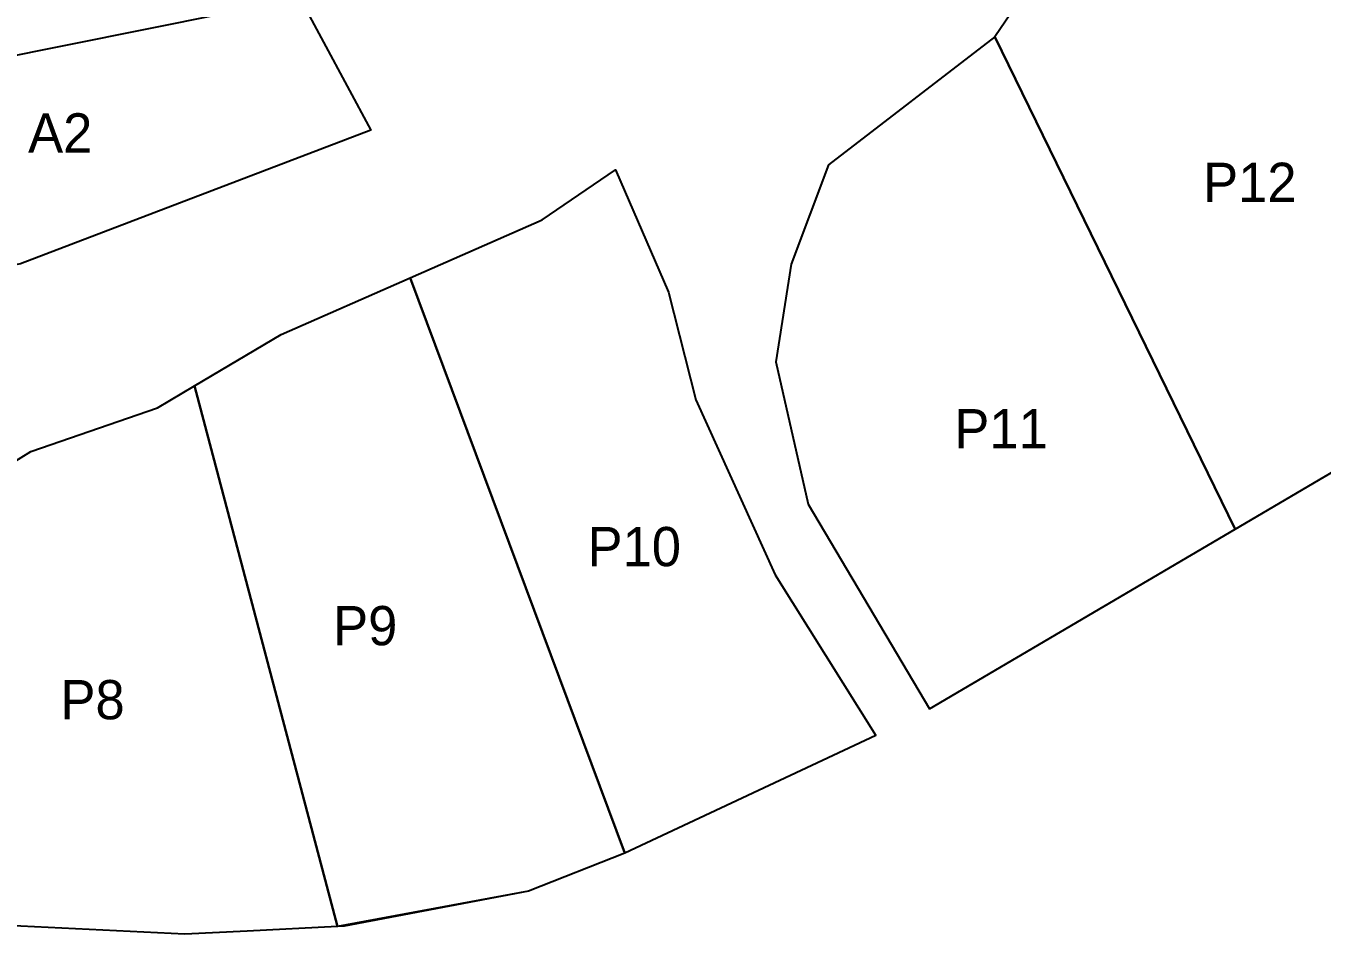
# Model space of a CAD drawing. Header units: inches. Extents: x 516719 to 517664, y 4780127 to 4780401.
# Drawn here: x 517283.94 to 517316.94, y 4780247.3 to 4780270.43 of the extents above; entities that cross this region are included whole.
import ezdxf

# ---------------------------------------------------------------- set-up
doc = ezdxf.new("R2010")
doc.units = ezdxf.units.IN
doc.layers.add('BROJEVI', color=3, linetype='Continuous')
doc.layers.add('PARCELA', color=10, linetype='Continuous')

msp = doc.modelspace()

# ---------------------------------------------------------------- linework, layer by layer
at = {"layer": 'PARCELA'}
for p, q in [((517290.442, 4780262.572), (517293.727, 4780264.019)), ((517293.727, 4780264.019), (517299.191, 4780249.358)), ((517288.235, 4780261.263), (517290.442, 4780262.572)), ((517291.872, 4780247.488), (517288.235, 4780261.263)), ((517299.191, 4780249.358), (517296.734, 4780248.394)), ((517296.734, 4780248.394), (517292.047, 4780247.496)), ((517292.047, 4780247.496), (517291.872, 4780247.488))]:
    msp.add_line(p, q, dxfattribs=at)
for points in [[(517314.731, 4780257.612), (517321.674, 4780261.697), (517314.459, 4780276.38), (517310.989, 4780273.654), (517308.611, 4780270.157), (517314.731, 4780257.612)], [(517277.176, 4780268.378), (517290.912, 4780271.15), (517292.724, 4780267.774), (517283.801, 4780264.368), (517277.817, 4780263.236), (517277.176, 4780268.378)], [(517306.949, 4780253.034), (517314.731, 4780257.612), (517308.611, 4780270.157), (517304.377, 4780266.896), (517303.424, 4780264.361), (517303.037, 4780261.877), (517303.859, 4780258.249), (517306.949, 4780253.034)], [(517305.577, 4780252.358), (517299.191, 4780249.358), (517293.727, 4780264.019), (517297.083, 4780265.496), (517298.951, 4780266.763), (517300.304, 4780263.654), (517301.002, 4780260.911), (517303.021, 4780256.449), (517305.577, 4780252.358)], [(517299.191, 4780249.358), (517296.734, 4780248.394), (517291.872, 4780247.488), (517288.235, 4780261.263), (517290.442, 4780262.572), (517293.727, 4780264.019), (517299.191, 4780249.358)], [(517291.872, 4780247.488), (517289.574, 4780247.375), (517287.983, 4780247.297), (517282.758, 4780247.553), (517282.294, 4780259.153), (517283.576, 4780259.288), (517284.069, 4780259.587), (517287.288, 4780260.702), (517288.235, 4780261.263), (517291.872, 4780247.488)]]:
    msp.add_lwpolyline(points, dxfattribs=at)

# ---------------------------------------------------------------- texts
at = {"layer": 'BROJEVI'}
for s, p in [('A2', (517283.996, 4780267.207)), ('P12', (517313.914, 4780265.948)), ('P11', (517307.58, 4780259.672)), ('P10', (517298.241, 4780256.669)), ('P9', (517291.762, 4780254.655)), ('P8', (517284.819, 4780252.769))]:
    msp.add_text(s, height=1, dxfattribs=at).set_placement(p)

doc.saveas('drawing.dxf')
